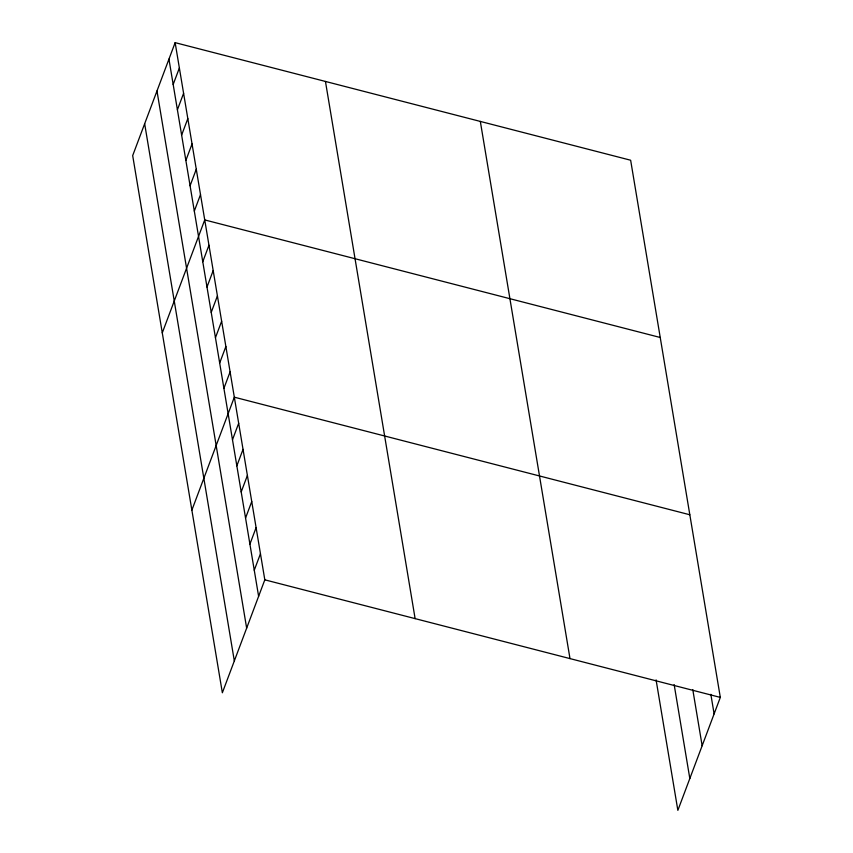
<?xml version="1.0" encoding="UTF-8"?>
<svg xmlns="http://www.w3.org/2000/svg" width="853" height="853" viewBox="0 0 853 853"><rect width="100%" height="100%" fill="white"/><g stroke="black" fill="none" stroke-linecap="round" stroke-linejoin="round"><path stroke-width="1.28" d="M175.142 42.65L132.684 155.598L222.356 692.775L264.814 579.827L175.142 42.65L630.644 160.225L720.316 697.402L677.858 810.35L656.085 679.894M173.17 84.458L179.375 67.973M177.403 109.781L183.598 93.297M181.625 135.105L187.82 118.62M185.858 160.428L192.053 143.944M190.08 185.751L196.275 169.267M194.313 211.086L200.508 194.591M162.283 332.862L204.731 219.925L660.233 337.489M202.769 261.732L208.964 245.248M206.991 287.056L213.186 270.572M211.224 312.379L217.419 295.895M215.446 337.703L221.641 321.218M219.679 363.026L225.874 346.542M223.902 388.35L230.097 371.865M191.872 510.137L234.33 397.189L689.821 514.764M232.485 439.764L238.68 423.28M236.835 465.855L243.041 449.371M241.196 491.946L247.391 475.462M245.547 518.038L251.752 501.553M249.908 544.129L256.103 527.644M254.258 570.22L260.464 553.736M264.814 579.827L720.316 697.402M710.848 694.321L714.11 713.886M692.785 689.629L702.147 745.725M674.147 684.586L689.821 778.522M480.324 121.425L569.996 658.601M325.451 81.451L415.123 618.628M168.947 59.134L258.619 596.311M156.984 90.972L246.656 628.149M144.658 123.76L234.33 660.947"/></g></svg>
